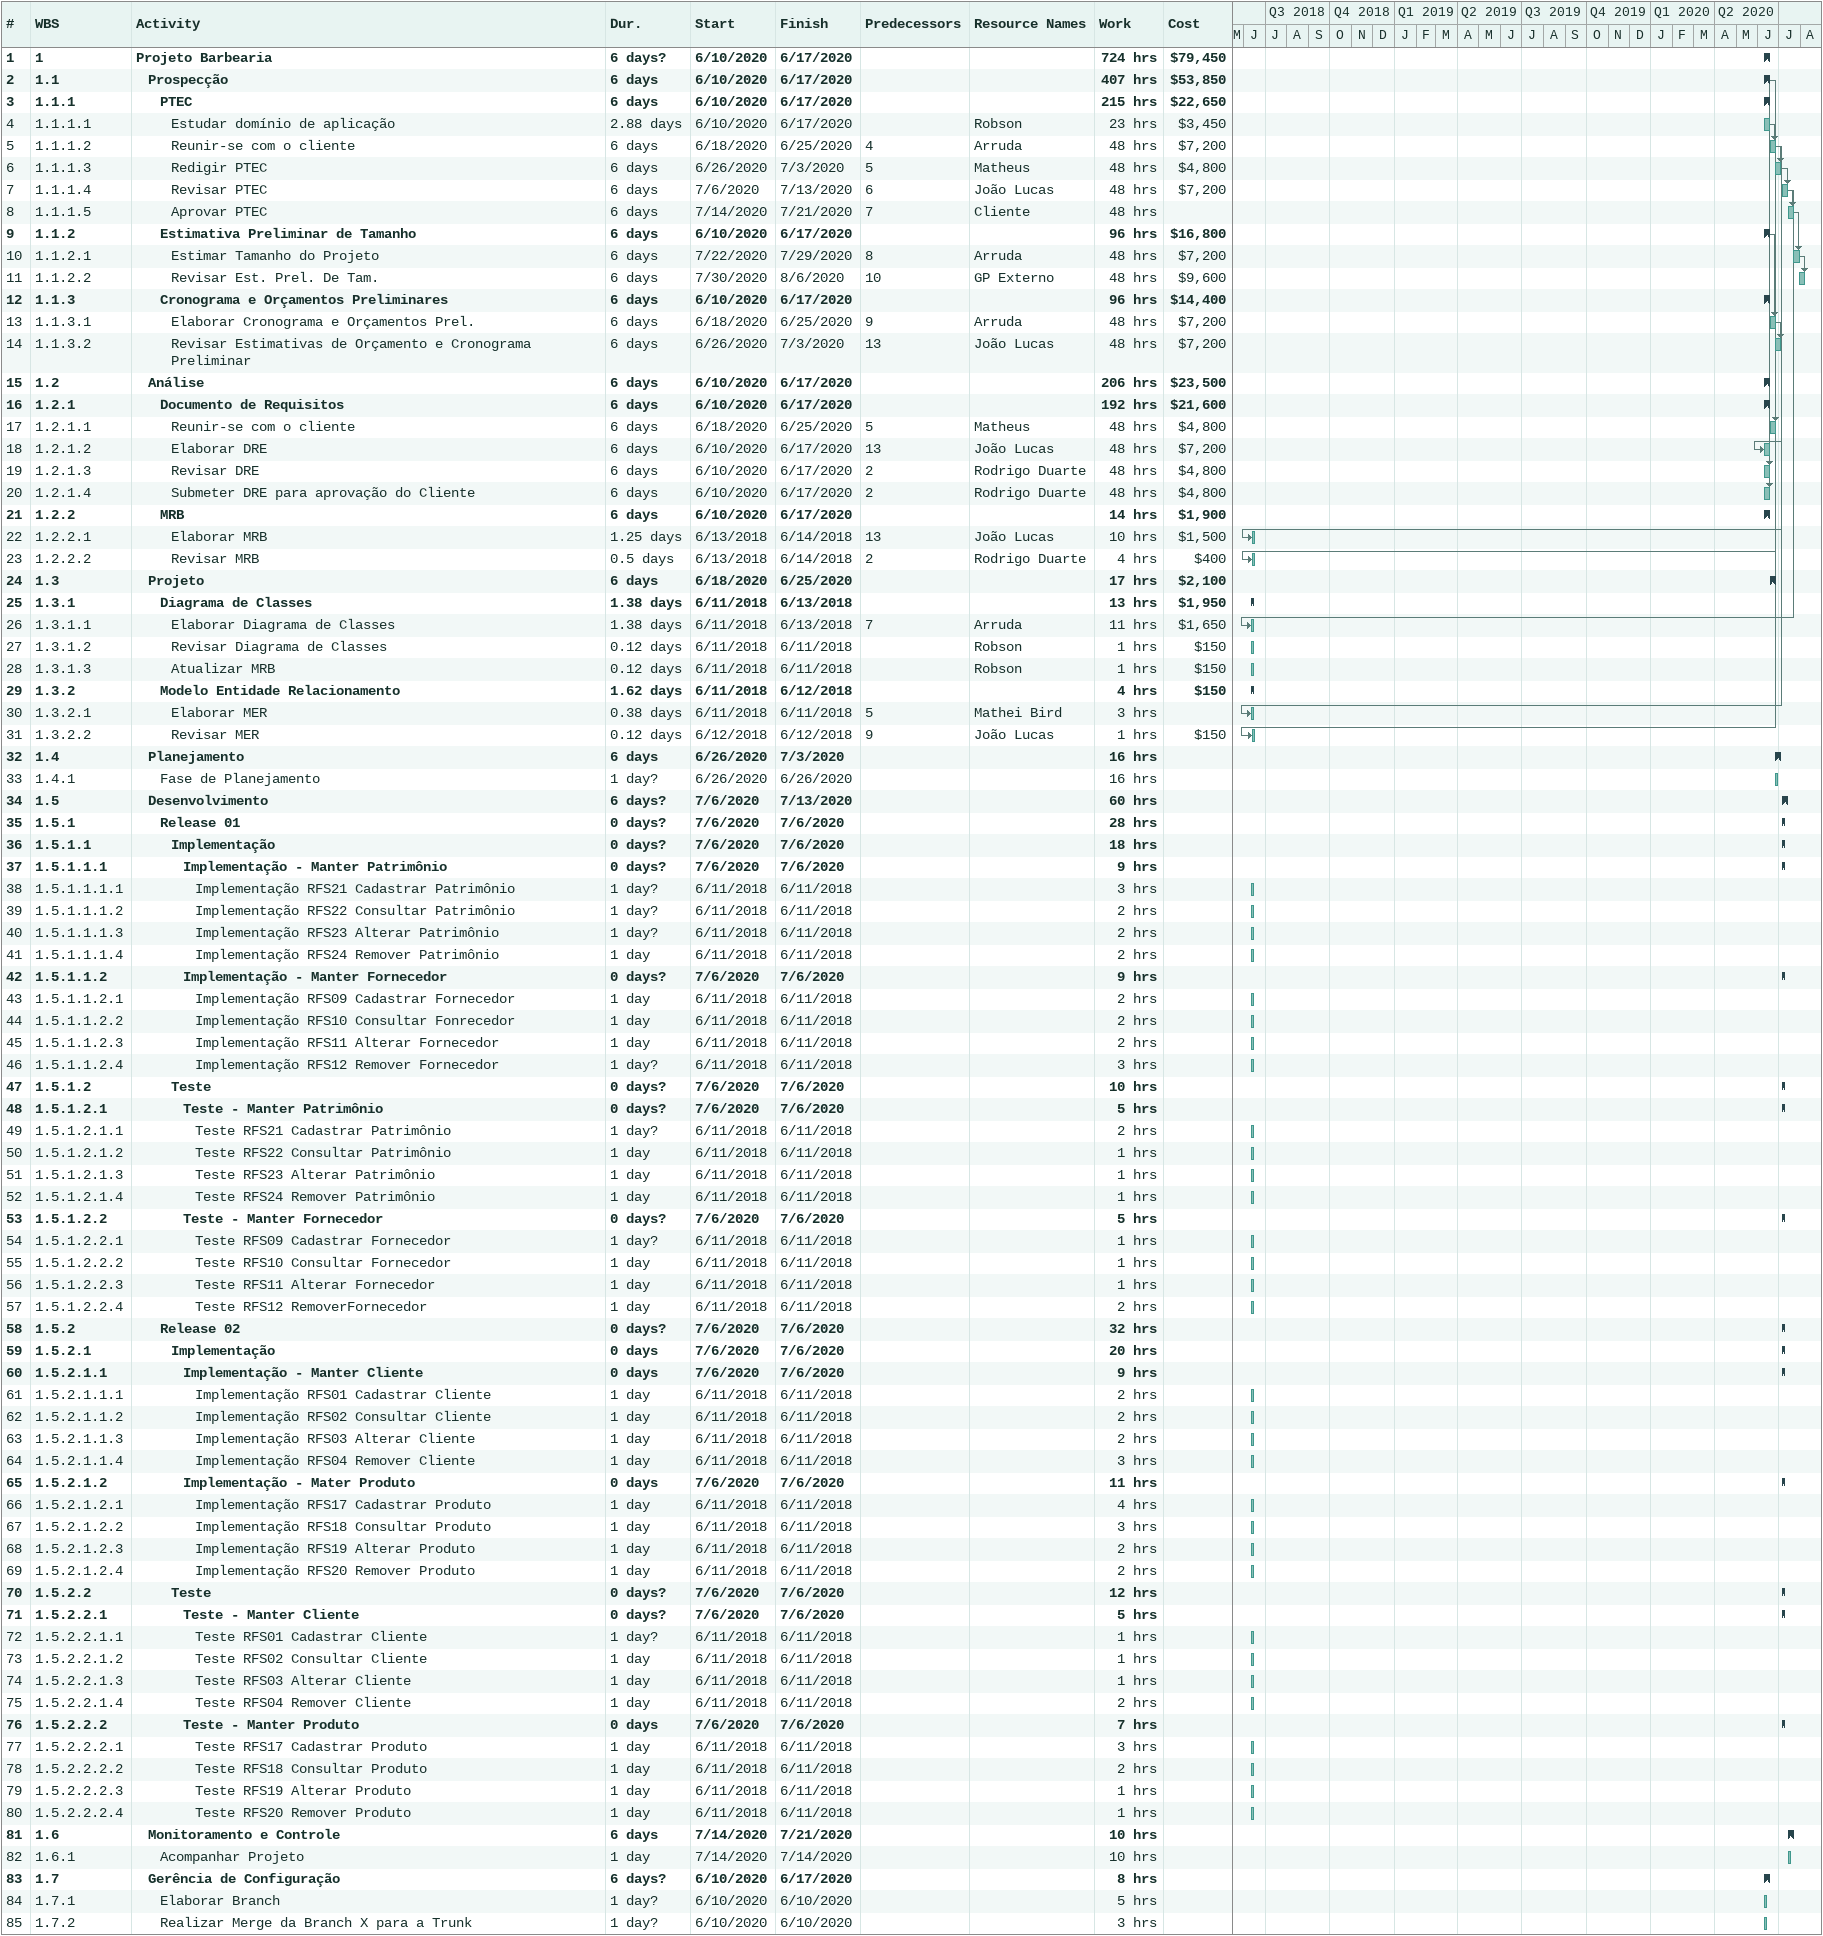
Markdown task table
| ID | WBS | Task | Duration | Start | Finish | Predecessors | Resources | Work (h) | Cost ($) |
|---|---|---|---|---|---|---|---|---|---|
| 1 | 1 | **Projeto Barbearia** | 6d? | 2020-06-10 | 2020-06-17 |  |  | 724 | 79450 |
| 2 | 1.1 | **Prospecção** | 6d | 2020-06-10 | 2020-06-17 |  |  | 407 | 53850 |
| 3 | 1.1.1 | **PTEC** | 6d | 2020-06-10 | 2020-06-17 |  |  | 215 | 22650 |
| 4 | 1.1.1.1 | Estudar domínio de aplicação | 2.88d | 2020-06-10 | 2020-06-17 |  | Robson | 23 | 3450 |
| 5 | 1.1.1.2 | Reunir-se com o cliente | 6d | 2020-06-18 | 2020-06-25 | 4 | Arruda | 48 | 7200 |
| 6 | 1.1.1.3 | Redigir PTEC | 6d | 2020-06-26 | 2020-07-03 | 5 | Matheus | 48 | 4800 |
| 7 | 1.1.1.4 | Revisar PTEC | 6d | 2020-07-06 | 2020-07-13 | 6 | João Lucas | 48 | 7200 |
| 8 | 1.1.1.5 | Aprovar PTEC | 6d | 2020-07-14 | 2020-07-21 | 7 | Cliente | 48 |  |
| 9 | 1.1.2 | **Estimativa Preliminar de Tamanho** | 6d | 2020-06-10 | 2020-06-17 |  |  | 96 | 16800 |
| 10 | 1.1.2.1 | Estimar Tamanho do Projeto | 6d | 2020-07-22 | 2020-07-29 | 8 | Arruda | 48 | 7200 |
| 11 | 1.1.2.2 | Revisar Est. Prel. De Tam. | 6d | 2020-07-30 | 2020-08-06 | 10 | GP Externo | 48 | 9600 |
| 12 | 1.1.3 | **Cronograma e Orçamentos Preliminares** | 6d | 2020-06-10 | 2020-06-17 |  |  | 96 | 14400 |
| 13 | 1.1.3.1 | Elaborar Cronograma e Orçamentos Prel. | 6d | 2020-06-18 | 2020-06-25 | 9 | Arruda | 48 | 7200 |
| 14 | 1.1.3.2 | Revisar Estimativas de Orçamento e Cronograma Preliminar | 6d | 2020-06-26 | 2020-07-03 | 13 | João Lucas | 48 | 7200 |
| 15 | 1.2 | **Análise** | 6d | 2020-06-10 | 2020-06-17 |  |  | 206 | 23500 |
| 16 | 1.2.1 | **Documento de Requisitos** | 6d | 2020-06-10 | 2020-06-17 |  |  | 192 | 21600 |
| 17 | 1.2.1.1 | Reunir-se com o cliente | 6d | 2020-06-18 | 2020-06-25 | 5 | Matheus | 48 | 4800 |
| 18 | 1.2.1.2 | Elaborar DRE | 6d | 2020-06-10 | 2020-06-17 | 13 | João Lucas | 48 | 7200 |
| 19 | 1.2.1.3 | Revisar DRE | 6d | 2020-06-10 | 2020-06-17 | 2 | Rodrigo Duarte | 48 | 4800 |
| 20 | 1.2.1.4 | Submeter DRE para aprovação do Cliente | 6d | 2020-06-10 | 2020-06-17 | 2 | Rodrigo Duarte | 48 | 4800 |
| 21 | 1.2.2 | **MRB** | 6d | 2020-06-10 | 2020-06-17 |  |  | 14 | 1900 |
| 22 | 1.2.2.1 | Elaborar MRB | 1.25d | 2018-06-13 | 2018-06-14 | 13 | João Lucas | 10 | 1500 |
| 23 | 1.2.2.2 | Revisar MRB | 0.5d | 2018-06-13 | 2018-06-14 | 2 | Rodrigo Duarte | 4 | 400 |
| 24 | 1.3 | **Projeto** | 6d | 2020-06-18 | 2020-06-25 |  |  | 17 | 2100 |
| 25 | 1.3.1 | **Diagrama de Classes** | 1.38d | 2018-06-11 | 2018-06-13 |  |  | 13 | 1950 |
| 26 | 1.3.1.1 | Elaborar Diagrama de Classes | 1.38d | 2018-06-11 | 2018-06-13 | 7 | Arruda | 11 | 1650 |
| 27 | 1.3.1.2 | Revisar Diagrama de Classes | 0.12d | 2018-06-11 | 2018-06-11 |  | Robson | 1 | 150 |
| 28 | 1.3.1.3 | Atualizar MRB | 0.12d | 2018-06-11 | 2018-06-11 |  | Robson | 1 | 150 |
| 29 | 1.3.2 | **Modelo Entidade Relacionamento** | 1.62d | 2018-06-11 | 2018-06-12 |  |  | 4 | 150 |
| 30 | 1.3.2.1 | Elaborar MER | 0.38d | 2018-06-11 | 2018-06-11 | 5 | Mathei Bird | 3 |  |
| 31 | 1.3.2.2 | Revisar MER | 0.12d | 2018-06-12 | 2018-06-12 | 9 | João Lucas | 1 | 150 |
| 32 | 1.4 | **Planejamento** | 6d | 2020-06-26 | 2020-07-03 |  |  | 16 |  |
| 33 | 1.4.1 | Fase de Planejamento | 1d? | 2020-06-26 | 2020-06-26 |  |  | 16 |  |
| 34 | 1.5 | **Desenvolvimento** | 6d? | 2020-07-06 | 2020-07-13 |  |  | 60 |  |
| 35 | 1.5.1 | **Release 01** | 0d? | 2020-07-06 | 2020-07-06 |  |  | 28 |  |
| 36 | 1.5.1.1 | **Implementação** | 0d? | 2020-07-06 | 2020-07-06 |  |  | 18 |  |
| 37 | 1.5.1.1.1 | **Implementação - Manter Patrimônio** | 0d? | 2020-07-06 | 2020-07-06 |  |  | 9 |  |
| 38 | 1.5.1.1.1.1 | Implementação RFS21 Cadastrar Patrimônio | 1d? | 2018-06-11 | 2018-06-11 |  |  | 3 |  |
| 39 | 1.5.1.1.1.2 | Implementação RFS22 Consultar Patrimônio | 1d? | 2018-06-11 | 2018-06-11 |  |  | 2 |  |
| 40 | 1.5.1.1.1.3 | Implementação RFS23 Alterar Patrimônio | 1d? | 2018-06-11 | 2018-06-11 |  |  | 2 |  |
| 41 | 1.5.1.1.1.4 | Implementação RFS24 Remover Patrimônio | 1d | 2018-06-11 | 2018-06-11 |  |  | 2 |  |
| 42 | 1.5.1.1.2 | **Implementação - Manter Fornecedor** | 0d? | 2020-07-06 | 2020-07-06 |  |  | 9 |  |
| 43 | 1.5.1.1.2.1 | Implementação RFS09 Cadastrar Fornecedor | 1d | 2018-06-11 | 2018-06-11 |  |  | 2 |  |
| 44 | 1.5.1.1.2.2 | Implementação RFS10 Consultar Fonrecedor | 1d | 2018-06-11 | 2018-06-11 |  |  | 2 |  |
| 45 | 1.5.1.1.2.3 | Implementação RFS11 Alterar Fornecedor | 1d | 2018-06-11 | 2018-06-11 |  |  | 2 |  |
| 46 | 1.5.1.1.2.4 | Implementação RFS12 Remover Fornecedor | 1d? | 2018-06-11 | 2018-06-11 |  |  | 3 |  |
| 47 | 1.5.1.2 | **Teste** | 0d? | 2020-07-06 | 2020-07-06 |  |  | 10 |  |
| 48 | 1.5.1.2.1 | **Teste - Manter Patrimônio** | 0d? | 2020-07-06 | 2020-07-06 |  |  | 5 |  |
| 49 | 1.5.1.2.1.1 | Teste RFS21 Cadastrar Patrimônio | 1d? | 2018-06-11 | 2018-06-11 |  |  | 2 |  |
| 50 | 1.5.1.2.1.2 | Teste RFS22 Consultar Patrimônio | 1d | 2018-06-11 | 2018-06-11 |  |  | 1 |  |
| 51 | 1.5.1.2.1.3 | Teste RFS23 Alterar Patrimônio | 1d | 2018-06-11 | 2018-06-11 |  |  | 1 |  |
| 52 | 1.5.1.2.1.4 | Teste RFS24 Remover Patrimônio | 1d | 2018-06-11 | 2018-06-11 |  |  | 1 |  |
| 53 | 1.5.1.2.2 | **Teste - Manter Fornecedor** | 0d? | 2020-07-06 | 2020-07-06 |  |  | 5 |  |
| 54 | 1.5.1.2.2.1 | Teste RFS09 Cadastrar Fornecedor | 1d? | 2018-06-11 | 2018-06-11 |  |  | 1 |  |
| 55 | 1.5.1.2.2.2 | Teste RFS10 Consultar Fornecedor | 1d | 2018-06-11 | 2018-06-11 |  |  | 1 |  |
| 56 | 1.5.1.2.2.3 | Teste RFS11 Alterar Fornecedor | 1d | 2018-06-11 | 2018-06-11 |  |  | 1 |  |
| 57 | 1.5.1.2.2.4 | Teste RFS12 RemoverFornecedor | 1d | 2018-06-11 | 2018-06-11 |  |  | 2 |  |
| 58 | 1.5.2 | **Release 02** | 0d? | 2020-07-06 | 2020-07-06 |  |  | 32 |  |
| 59 | 1.5.2.1 | **Implementação** | 0d | 2020-07-06 | 2020-07-06 |  |  | 20 |  |
| 60 | 1.5.2.1.1 | **Implementação - Manter Cliente** | 0d | 2020-07-06 | 2020-07-06 |  |  | 9 |  |
| 61 | 1.5.2.1.1.1 | Implementação RFS01 Cadastrar Cliente | 1d | 2018-06-11 | 2018-06-11 |  |  | 2 |  |
| 62 | 1.5.2.1.1.2 | Implementação RFS02 Consultar Cliente | 1d | 2018-06-11 | 2018-06-11 |  |  | 2 |  |
| 63 | 1.5.2.1.1.3 | Implementação RFS03 Alterar Cliente | 1d | 2018-06-11 | 2018-06-11 |  |  | 2 |  |
| 64 | 1.5.2.1.1.4 | Implementação RFS04 Remover Cliente | 1d | 2018-06-11 | 2018-06-11 |  |  | 3 |  |
| 65 | 1.5.2.1.2 | **Implementação - Mater Produto** | 0d | 2020-07-06 | 2020-07-06 |  |  | 11 |  |
| 66 | 1.5.2.1.2.1 | Implementação RFS17 Cadastrar Produto | 1d | 2018-06-11 | 2018-06-11 |  |  | 4 |  |
| 67 | 1.5.2.1.2.2 | Implementação RFS18 Consultar Produto | 1d | 2018-06-11 | 2018-06-11 |  |  | 3 |  |
| 68 | 1.5.2.1.2.3 | Implementação RFS19 Alterar Produto | 1d | 2018-06-11 | 2018-06-11 |  |  | 2 |  |
| 69 | 1.5.2.1.2.4 | Implementação RFS20 Remover Produto | 1d | 2018-06-11 | 2018-06-11 |  |  | 2 |  |
| 70 | 1.5.2.2 | **Teste** | 0d? | 2020-07-06 | 2020-07-06 |  |  | 12 |  |
| 71 | 1.5.2.2.1 | **Teste - Manter Cliente** | 0d? | 2020-07-06 | 2020-07-06 |  |  | 5 |  |
| 72 | 1.5.2.2.1.1 | Teste RFS01 Cadastrar Cliente | 1d? | 2018-06-11 | 2018-06-11 |  |  | 1 |  |
| 73 | 1.5.2.2.1.2 | Teste RFS02 Consultar Cliente | 1d | 2018-06-11 | 2018-06-11 |  |  | 1 |  |
| 74 | 1.5.2.2.1.3 | Teste RFS03 Alterar Cliente | 1d | 2018-06-11 | 2018-06-11 |  |  | 1 |  |
| 75 | 1.5.2.2.1.4 | Teste RFS04 Remover Cliente | 1d | 2018-06-11 | 2018-06-11 |  |  | 2 |  |
| 76 | 1.5.2.2.2 | **Teste - Manter Produto** | 0d | 2020-07-06 | 2020-07-06 |  |  | 7 |  |
| 77 | 1.5.2.2.2.1 | Teste RFS17 Cadastrar Produto | 1d | 2018-06-11 | 2018-06-11 |  |  | 3 |  |
| 78 | 1.5.2.2.2.2 | Teste RFS18 Consultar Produto | 1d | 2018-06-11 | 2018-06-11 |  |  | 2 |  |
| 79 | 1.5.2.2.2.3 | Teste RFS19 Alterar Produto | 1d | 2018-06-11 | 2018-06-11 |  |  | 1 |  |
| 80 | 1.5.2.2.2.4 | Teste RFS20 Remover Produto | 1d | 2018-06-11 | 2018-06-11 |  |  | 1 |  |
| 81 | 1.6 | **Monitoramento e Controle** | 6d | 2020-07-14 | 2020-07-21 |  |  | 10 |  |
| 82 | 1.6.1 | Acompanhar Projeto | 1d | 2020-07-14 | 2020-07-14 |  |  | 10 |  |
| 83 | 1.7 | **Gerência de Configuração** | 6d? | 2020-06-10 | 2020-06-17 |  |  | 8 |  |
| 84 | 1.7.1 | Elaborar Branch | 1d? | 2020-06-10 | 2020-06-10 |  |  | 5 |  |
| 85 | 1.7.2 | Realizar Merge da Branch X para a Trunk | 1d? | 2020-06-10 | 2020-06-10 |  |  | 3 |  |
